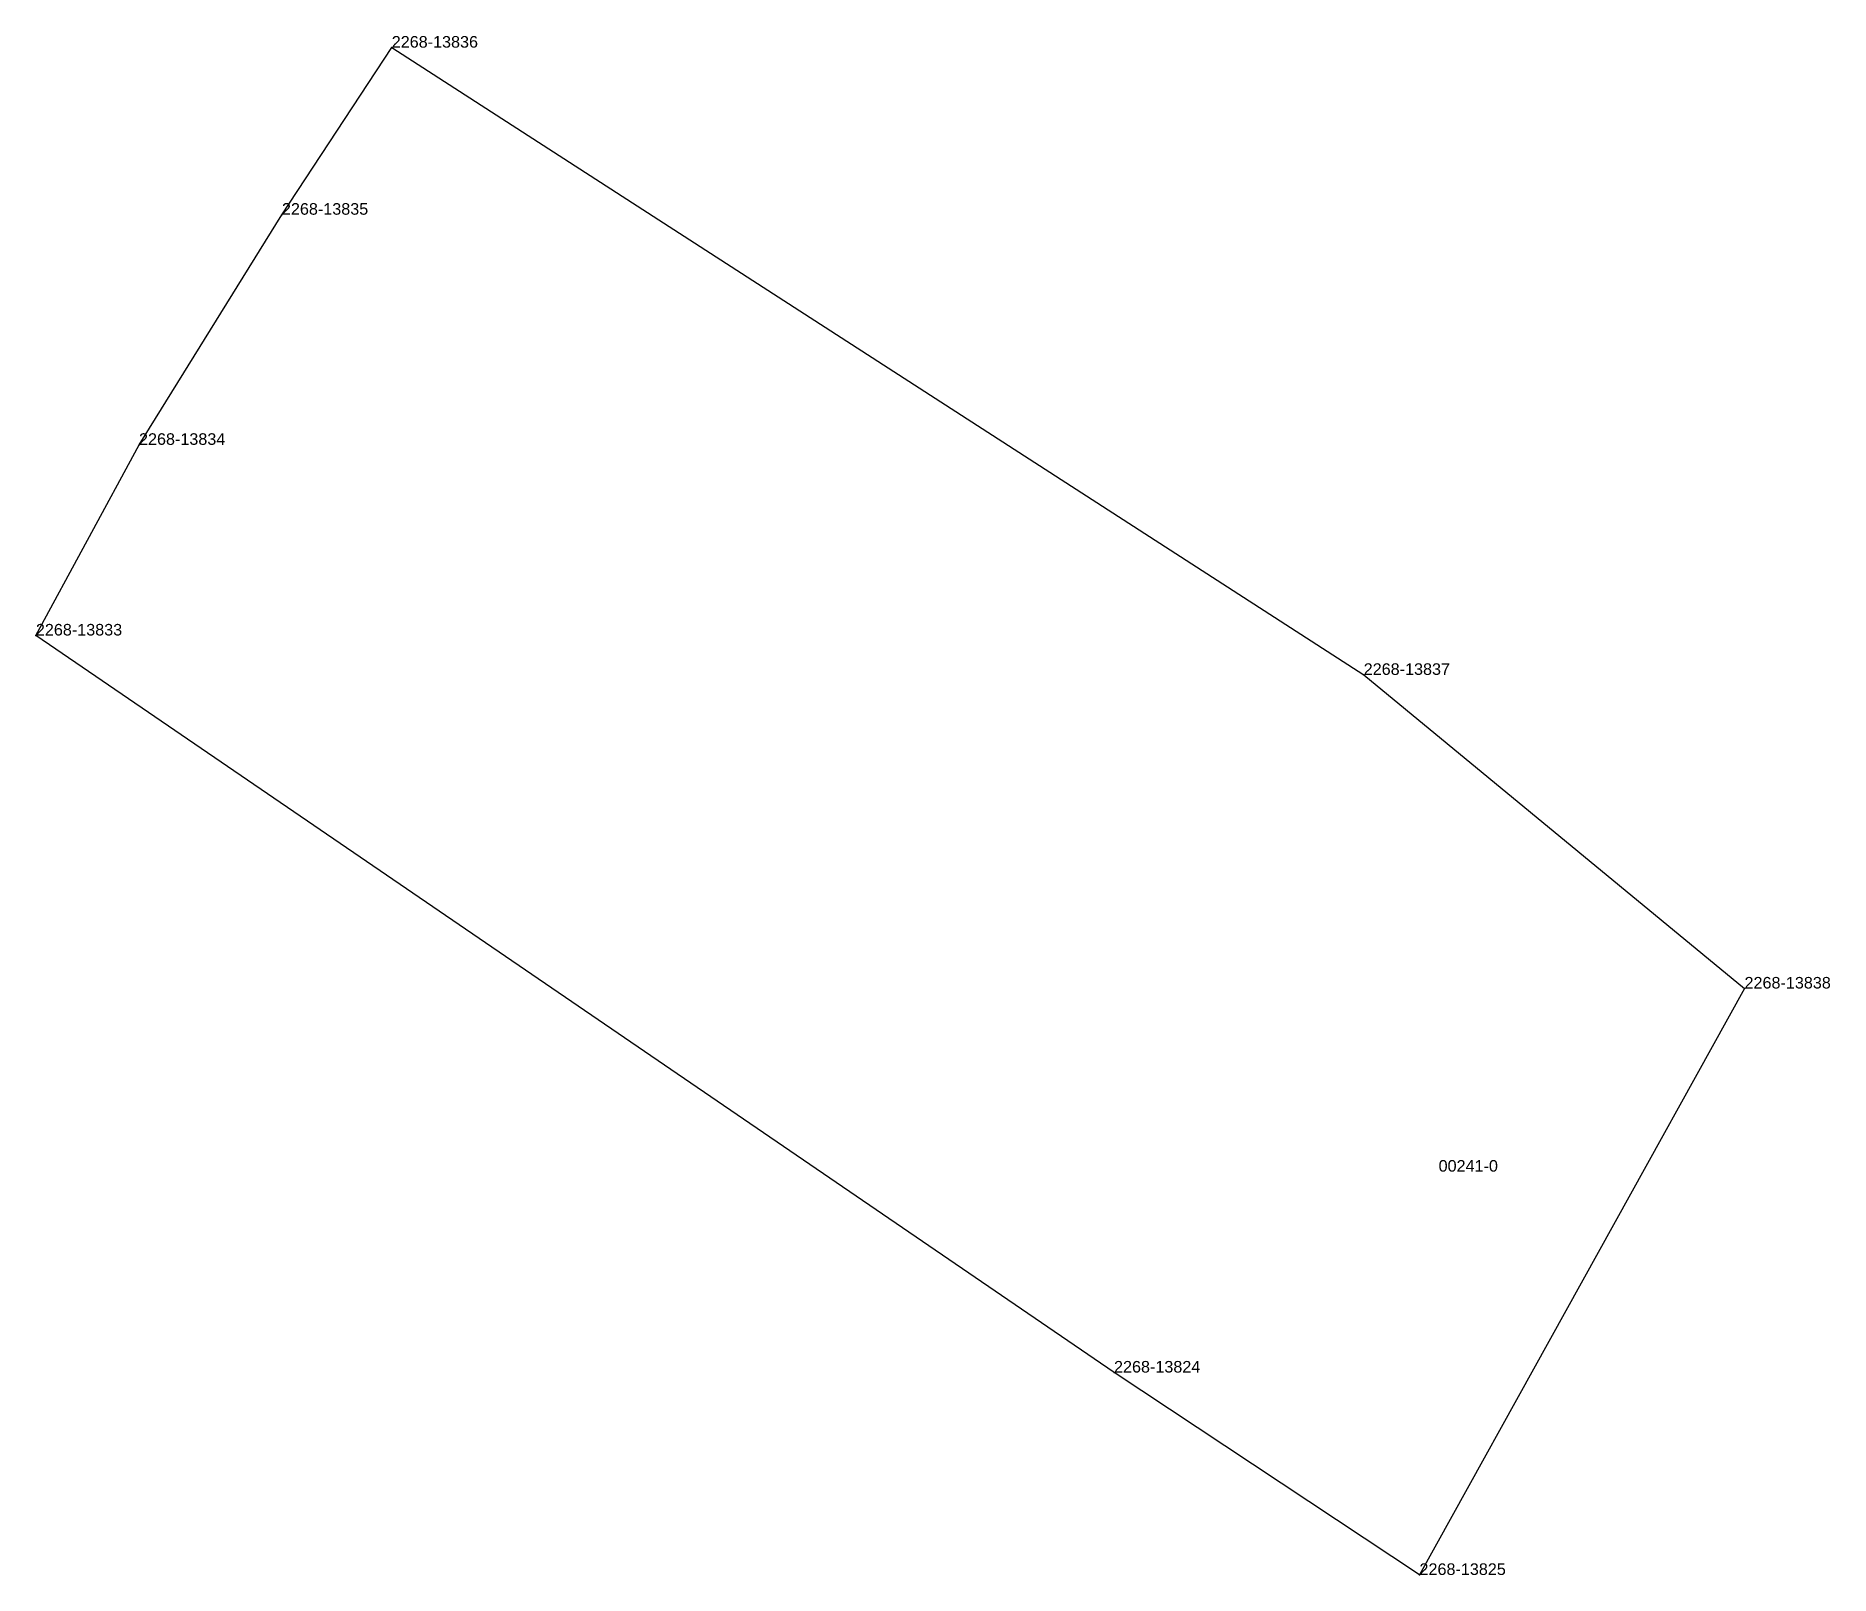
# Model space of a CAD drawing. Extents: x 7510643 to 7510767, y 4690947 to 4691053.
import ezdxf

# ---------------------------------------------------------------- set-up
doc = ezdxf.new("R2010")
doc.units = 0
doc.styles.get("Standard").update_dxf_attribs({"font": 'ARIAL.TTF', "width": 40, "oblique": 50})

msp = doc.modelspace()

# ---------------------------------------------------------------- linework, layer by layer
at = {"layer": 'Parcela Baze'}
msp.add_lwpolyline([(7510717.368, 4690960.793), (7510642.83, 4691011.743), (7510649.96, 4691024.923), (7510659.841, 4691040.831), (7510667.431, 4691052.381), (7510734.63, 4691009.02), (7510760.959, 4690987.34), (7510738.488, 4690946.802), (7510717.368, 4690960.793)], dxfattribs=at)
at = {"layer": 'Pikat'}
for p in [(7510667.431, 4691052.381), (7510659.841, 4691040.831), (7510649.96, 4691024.923), (7510642.83, 4691011.743), (7510734.63, 4691009.02), (7510760.959, 4690987.34), (7510717.368, 4690960.793), (7510738.488, 4690946.802)]:
    msp.add_point(p, dxfattribs=at)

# ---------------------------------------------------------------- texts
at = {"layer": 'Nr e Pikave Gjeodezike te Parceles Baze'}
for s, p in [('2268-13836', (7510667.431, 4691052.381)), ('2268-13835', (7510659.841, 4691040.831)), ('2268-13834', (7510649.96, 4691024.923)), ('2268-13833', (7510642.83, 4691011.743)), ('2268-13837', (7510734.63, 4691009.02)), ('2268-13838', (7510760.959, 4690987.34)), ('2268-13824', (7510717.368, 4690960.793)), ('2268-13825', (7510738.488, 4690946.802))]:
    msp.add_text(s, height=0.8, dxfattribs=at).set_placement(p)
at = {"layer": 'Nr Parceles Baze'}
msp.add_text('00241-0', height=0.8, dxfattribs=at).set_placement((7510739.809, 4690974.681))

doc.saveas('drawing.dxf')
